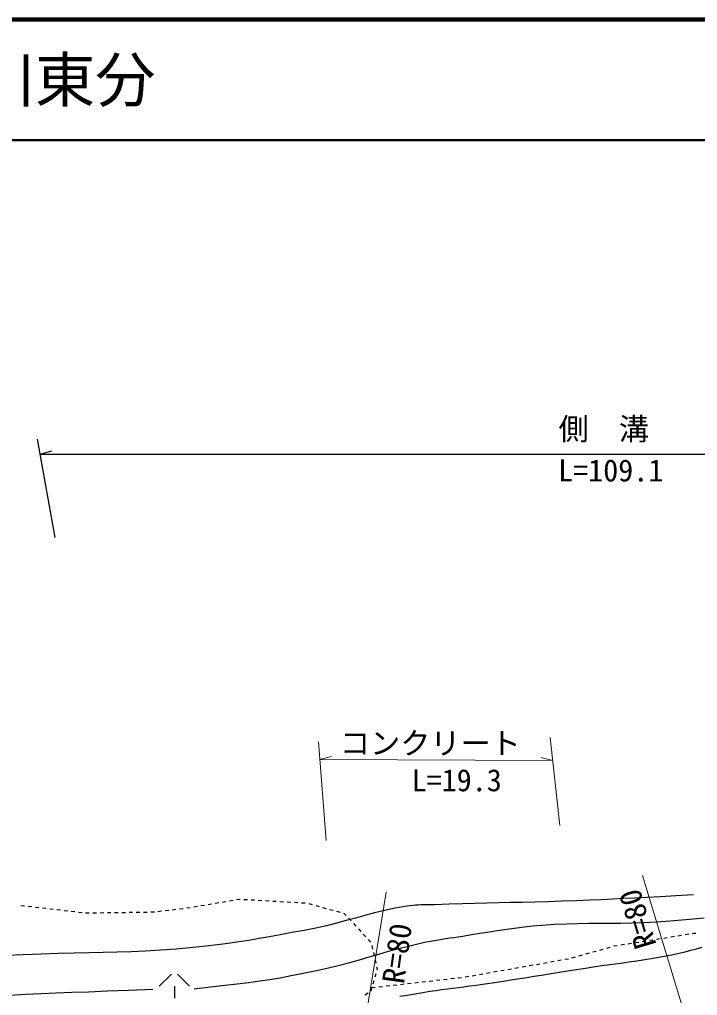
# Model space of a CAD drawing. Units: millimetres, scale not verified. Extents: x 40000 to 680000, y 20000 to 380000.
# Drawn here: x 438749 to 494986, y 299026 to 380000 of the extents above; entities that cross this region are included whole.
import ezdxf
from ezdxf.enums import TextEntityAlignment as Align

# ---------------------------------------------------------------- set-up
doc = ezdxf.new("R2010")
doc.units = ezdxf.units.MM
doc.header["$LTSCALE"] = 1000
for name, color, linetype, lineweight in [('M-BGD', 7, 'Continuous', 25), ('M-BGD-HTXT', 7, 'Continuous', 13), ('M-STR-STRC', 7, 'Continuous', 25), ('M-TTL', 2, 'Continuous', 140), ('M-TTL-LINE', 7, 'Continuous', 50)]:
    doc.layers.add(name, color=color, linetype=linetype, lineweight=lineweight)
doc.layers.add('M-TTL-TXT', color=7, linetype='Continuous')
doc.styles.add('ＭＳ ゴシック', font='')
doc.styles.get('ＭＳ ゴシック').set_extended_font_data('MS Gothic')

msp = doc.modelspace()

# ---------------------------------------------------------------- linework, layer by layer
at = {"layer": 'M-BGD'}
for p, q in [((456164, 306882), (456460, 306932)), ((456756, 306982), (456994, 307023)), ((456994, 307023), (457052, 307019)), ((457352, 307002), (457651, 306984)), ((457951, 306967), (458250, 306949)), ((458550, 306932), (458849, 306914)), ((459149, 306897), (459448, 306879)), ((486033, 306933), (484969, 306890)), ((487005, 306974), (486033, 306933)), ((487926, 307016), (487005, 306974)), ((488836, 307060), (487926, 307016)), ((489777, 307108), (488836, 307060)), ((490789, 307162), (489777, 307108)), ((491913, 307223), (490789, 307162)), ((493190, 307294), (491913, 307223)), ((494661, 307376), (493190, 307294)), ((438871, 306501), (439169, 306467)), ((439467, 306432), (439765, 306397)), ((440063, 306363), (440361, 306328)), ((440659, 306294), (440957, 306259)), ((441255, 306225), (441553, 306190)), ((441851, 306156), (442149, 306121)), ((442447, 306087), (442745, 306052)), ((450827, 306071), (451125, 306106)), ((451423, 306141), (451721, 306176)), ((452019, 306211), (452317, 306246)), ((452615, 306281), (452654, 306286)), ((452654, 306286), (452911, 306329)), ((453207, 306379), (453503, 306430)), ((453798, 306480), (454094, 306530)), ((454390, 306580), (454686, 306631)), ((454981, 306681), (455277, 306731)), ((455573, 306781), (455869, 306832)), ((459748, 306862), (460047, 306844)), ((460347, 306827), (460646, 306809)), ((460946, 306792), (461245, 306774)), ((461545, 306757), (461844, 306739)), ((462144, 306722), (462443, 306704)), ((462738, 306657), (463027, 306576)), ((463316, 306495), (463604, 306414)), ((463893, 306333), (464182, 306252)), ((464471, 306172), (464760, 306091)), ((469911, 306259), (469021, 306070)), ((470878, 306435), (469911, 306259)), ((471137, 306474), (470878, 306435)), ((471379, 306501), (471137, 306474)), ((471607, 306520), (471379, 306501)), ((471825, 306531), (471607, 306520)), ((472040, 306538), (471825, 306531)), ((472255, 306541), (472040, 306538)), ((472475, 306542), (472255, 306541)), ((472705, 306544), (472475, 306542)), ((472949, 306549), (472705, 306544)), ((473211, 306558), (472949, 306549)), ((474397, 306605), (473211, 306558)), ((475497, 306641), (474397, 306605)), ((476531, 306668), (475497, 306641)), ((477522, 306690), (476531, 306668)), ((478491, 306709), (477522, 306690)), ((479461, 306727), (478491, 306709)), ((480452, 306747), (479461, 306727)), ((481486, 306772), (480452, 306747)), ((482586, 306803), (481486, 306772)), ((483772, 306844), (482586, 306803)), ((484969, 306890), (483772, 306844)), ((443043, 306018), (443341, 305983)), ((443639, 305949), (443937, 305914)), ((444235, 305880), (444263, 305876)), ((444263, 305876), (444534, 305880)), ((444834, 305885), (445134, 305889)), ((445434, 305893), (445734, 305898)), ((446034, 305902), (446334, 305907)), ((446634, 305911), (446934, 305915)), ((447234, 305920), (447534, 305924)), ((447834, 305928), (448134, 305933)), ((448434, 305937), (448734, 305942)), ((449034, 305946), (449334, 305950)), ((449634, 305955), (449871, 305958)), ((449871, 305958), (449933, 305966)), ((450231, 306001), (450529, 306036)), ((465049, 306010), (465338, 305929)), ((465627, 305848), (465672, 305835)), ((465672, 305835), (465843, 305649)), ((466617, 305451), (465842, 305238)), ((466046, 305428), (466248, 305206)), ((467393, 305663), (466617, 305451)), ((468188, 305870), (467393, 305663)), ((469021, 306070), (468188, 305870)), ((493047, 305245), (493701, 305294)), ((493701, 305294), (494328, 305345)), ((494328, 305345), (494941, 305400)), ((494941, 305400), (495553, 305459)), ((463328, 304618), (462363, 304429)), ((464216, 304818), (463328, 304618)), ((465048, 305026), (464216, 304818)), ((465842, 305238), (465048, 305026)), ((466451, 304985), (466654, 304764)), ((466856, 304543), (467059, 304322)), ((478179, 304388), (478778, 304481)), ((478778, 304481), (479379, 304568)), ((479379, 304568), (479994, 304650)), ((479994, 304650), (480637, 304725)), ((480637, 304725), (481322, 304796)), ((481322, 304796), (482062, 304860)), ((482062, 304860), (483131, 304934)), ((483131, 304934), (484123, 304982)), ((484123, 304982), (485057, 305009)), ((485057, 305009), (485953, 305022)), ((485953, 305022), (486829, 305027)), ((486829, 305027), (487705, 305030)), ((487705, 305030), (488601, 305037)), ((488601, 305037), (489536, 305055)), ((489536, 305055), (490529, 305090)), ((490529, 305090), (491599, 305147)), ((491599, 305147), (492351, 305196)), ((492351, 305196), (493047, 305245)), ((458617, 303745), (457774, 303600)), ((459479, 303899), (458617, 303745)), ((460378, 304064), (459479, 303899)), ((461333, 304241), (460378, 304064)), ((462363, 304429), (461333, 304241)), ((467262, 304101), (467465, 303880)), ((467667, 303658), (467870, 303437)), ((473176, 303600), (473495, 303655)), ((473495, 303655), (473807, 303705)), ((473807, 303705), (474120, 303753)), ((474120, 303753), (474440, 303800)), ((474440, 303800), (474774, 303849)), ((474774, 303849), (475129, 303902)), ((475129, 303902), (475512, 303960)), ((475512, 303960), (476246, 304075)), ((476246, 304075), (476926, 304185)), ((476926, 304185), (477566, 304290)), ((477566, 304290), (478179, 304388)), ((491590, 303700), (491886, 303747)), ((492182, 303795), (492478, 303842)), ((492775, 303890), (493071, 303937)), ((493367, 303985), (493663, 304032)), ((493959, 304080), (494256, 304128)), ((494552, 304175), (494695, 304198)), ((494695, 304198), (494850, 304208)), ((451741, 302871), (450431, 302775)), ((453153, 302996), (451741, 302871)), ((454195, 303104), (453153, 302996)), ((455158, 303217), (454195, 303104)), ((456063, 303337), (455158, 303217)), ((456929, 303465), (456063, 303337)), ((457774, 303600), (456929, 303465)), ((467973, 303164), (468039, 302871)), ((469366, 302694), (470218, 302926)), ((470218, 302926), (471128, 303157)), ((471128, 303157), (472114, 303387)), ((472114, 303387), (472493, 303468)), ((472493, 303468), (472845, 303538)), ((472845, 303538), (473176, 303600)), ((486882, 302798), (487170, 302880)), ((487459, 302962), (487747, 303044)), ((488036, 303126), (488063, 303134)), ((488063, 303134), (488331, 303177)), ((488628, 303224), (488924, 303272)), ((489220, 303319), (489516, 303367)), ((489812, 303414), (490109, 303462)), ((490405, 303509), (490701, 303557)), ((490997, 303605), (491294, 303652)), ((494446, 302776), (494916, 302905)), ((494916, 302905), (495374, 303035)), ((439059, 302409), (437683, 302349)), ((440545, 302464), (439059, 302409)), ((441962, 302506), (440545, 302464)), ((443277, 302538), (441962, 302506)), ((444513, 302563), (443277, 302538)), ((445698, 302587), (444513, 302563)), ((446856, 302615), (445698, 302587)), ((448014, 302652), (446856, 302615)), ((449197, 302704), (448014, 302652)), ((450431, 302775), (449197, 302704)), ((466962, 301997), (467757, 302229)), ((467757, 302229), (468552, 302461)), ((468106, 302579), (468173, 302286)), ((468552, 302461), (469366, 302694)), ((483985, 302026), (484280, 302078)), ((484573, 302142), (484862, 302224)), ((485150, 302306), (485439, 302388)), ((485727, 302470), (486016, 302552)), ((486304, 302634), (486593, 302716)), ((490619, 302006), (491318, 302120)), ((491318, 302120), (492060, 302252)), ((492060, 302252), (492860, 302404)), ((492860, 302404), (493429, 302524)), ((493429, 302524), (493955, 302649)), ((493955, 302649), (494446, 302776)), ((463395, 301094), (464384, 301315)), ((464384, 301315), (465295, 301540)), ((465295, 301540), (466148, 301767)), ((466148, 301767), (466962, 301997)), ((468240, 301994), (468307, 301701)), ((468374, 301409), (468414, 301230)), ((468414, 301230), (468382, 301118)), ((479258, 301191), (479553, 301243)), ((479849, 301295), (480144, 301347)), ((480440, 301400), (480735, 301452)), ((481031, 301504), (481326, 301556)), ((481621, 301608), (481917, 301661)), ((482212, 301713), (482508, 301765)), ((482803, 301817), (483099, 301869)), ((483394, 301922), (483689, 301974)), ((484745, 301150), (485704, 301300)), ((485704, 301300), (486508, 301422)), ((486508, 301422), (487255, 301529)), ((487255, 301529), (487957, 301627)), ((487957, 301627), (488631, 301719)), ((488631, 301719), (489289, 301809)), ((489289, 301809), (489947, 301904)), ((489947, 301904), (490619, 302006)), ((451344, 300795), (450344, 299795)), ((451844, 300795), (452844, 299795)), ((459512, 300360), (460381, 300504)), ((460381, 300504), (461295, 300671)), ((461295, 300671), (462288, 300865)), ((462288, 300865), (463395, 301094)), ((468298, 300830), (468215, 300542)), ((474521, 300425), (474819, 300459)), ((475117, 300493), (475415, 300527)), ((475713, 300564), (476008, 300616)), ((476304, 300669), (476599, 300721)), ((476895, 300773), (477190, 300825)), ((477486, 300877), (477781, 300930)), ((478076, 300982), (478372, 301034)), ((478667, 301086), (478963, 301138)), ((479860, 300374), (480660, 300500)), ((480660, 300500), (481442, 300624)), ((481442, 300624), (482224, 300749)), ((482224, 300749), (483023, 300877)), ((483023, 300877), (483858, 301010)), ((483858, 301010), (484745, 301150)), ((451594, 299795), (451594, 298795)), ((453243, 299580), (454590, 299733)), ((454590, 299733), (455768, 299868)), ((455768, 299868), (456815, 299991)), ((456815, 299991), (457764, 300110)), ((457764, 300110), (458651, 300231)), ((458651, 300231), (459512, 300360)), ((467964, 299678), (467880, 299389)), ((467964, 299678), (468262, 299712)), ((468131, 300254), (468047, 299966)), ((468560, 299745), (468858, 299779)), ((469156, 299813), (469454, 299847)), ((469752, 299881), (470050, 299915)), ((470348, 299949), (470646, 299983)), ((470944, 300017), (471242, 300051)), ((471540, 300085), (471839, 300119)), ((472137, 300153), (472435, 300187)), ((472733, 300221), (473031, 300255)), ((473329, 300289), (473627, 300323)), ((473925, 300357), (474223, 300391)), ((474239, 299581), (474695, 299639)), ((474695, 299639), (475151, 299695)), ((475151, 299695), (475617, 299753)), ((475617, 299753), (476103, 299816)), ((476103, 299816), (476620, 299886)), ((476620, 299886), (477177, 299966)), ((477177, 299966), (478136, 300109)), ((478136, 300109), (479024, 300244)), ((479024, 300244), (479860, 300374)), ((437929, 299055), (439265, 299122)), ((439265, 299122), (440532, 299181)), ((440532, 299181), (441784, 299235)), ((441784, 299235), (443079, 299288)), ((443079, 299288), (444472, 299341)), ((444472, 299341), (446020, 299399)), ((446020, 299399), (447779, 299464)), ((447779, 299464), (449805, 299539)), ((467661, 299206), (467403, 299052)), ((470303, 298960), (470899, 299065)), ((470899, 299065), (471532, 299173)), ((471532, 299173), (472216, 299287)), ((472216, 299287), (472772, 299376)), ((472772, 299376), (473287, 299452)), ((473287, 299452), (473773, 299520)), ((473773, 299520), (474239, 299581))]:
    msp.add_line(p, q, dxfattribs=at)
at = {"layer": 'M-BGD-HTXT'}
for p, q in [((464176, 311892), (463547, 320059)), ((483564, 313120), (482766, 320427)), ((463660, 318593), (464630, 318849)), ((463660, 318593), (482974, 318521)), ((482974, 318521), (482005, 318784)), ((499114, 280273), (490433, 308990)), ((464293, 278004), (469173, 307604))]:
    msp.add_line(p, q, dxfattribs=at)
at = {"layer": 'M-STR-STRC'}
for p, q in [((441713, 337027), (440239, 345193)), ((440464, 343945), (441434, 344205)), ((440464, 343945), (545930, 343954))]:
    msp.add_line(p, q, dxfattribs=at)
at = {"layer": 'M-TTL'}
msp.add_line((680000, 380000), (40000, 380000), dxfattribs=at)
at = {"layer": 'M-TTL-LINE'}
msp.add_line((40000, 370000), (680000, 370000), dxfattribs=at)

# ---------------------------------------------------------------- texts
at = {"layer": 'M-BGD-HTXT', "style": 'ＭＳ ゴシック'}
for s, p in [('コンクリート', (465328, 318497)), ('L=19.3', (471271, 315420))]:
    msp.add_text(s, height=1833, dxfattribs=at).set_placement(p, align=Align.BOTTOM_LEFT)
for rotation, p in [(106.819, (492124, 303399)), (82.188, (471179, 299846))]:
    msp.add_text('R=80', height=1833, rotation=rotation, dxfattribs=at).set_placement(p, align=Align.BOTTOM_LEFT)
at = {"layer": 'M-STR-STRC', "style": 'ＭＳ ゴシック'}
for s, p in [('側\u3000溝', (483460, 344564)), ('L=109.1', (483426, 341123))]:
    msp.add_text(s, height=1833, dxfattribs=at).set_placement(p, align=Align.BOTTOM_LEFT)
at = {"layer": 'M-TTL-TXT', "style": 'ＭＳ ゴシック'}
msp.add_text('萩市大字上小川東分', height=3666, dxfattribs=at).set_placement((405024, 375000), align=Align.MIDDLE_LEFT)

doc.saveas('drawing.dxf')
